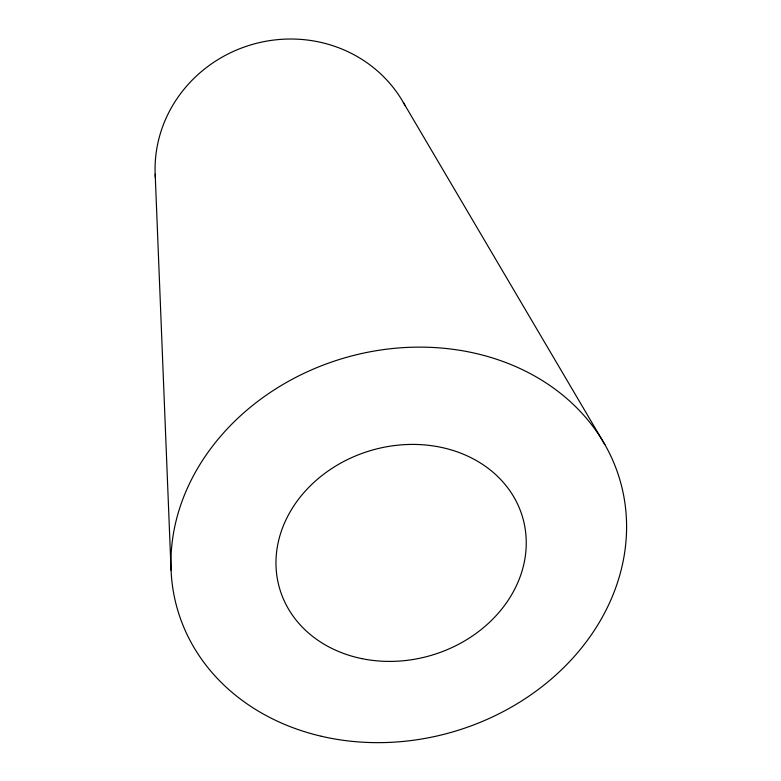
<?xml version="1.0" encoding="UTF-8"?>
<svg xmlns="http://www.w3.org/2000/svg" width="781" height="781" viewBox="0 0 781 781"><rect width="100%" height="100%" fill="white"/><g stroke="black" fill="none" stroke-linecap="round" stroke-linejoin="round"><path stroke-width="1.17" d="M403.347 102.506L604.875 444.604M155.185 174.192L171.059 570.169M155.38 177.736A132.575 126.131 -16.4 0 1 252.204 44.478A132.575 126.131 -16.4 0 1 405.066 105.611M321.313 736.249A230.493 194.674 -16.4 0 0 623.043 492.43A230.493 194.674 -16.4 0 0 251.902 405.983A230.493 194.674 -16.4 0 0 321.313 736.249M361.828 658.627A126.6 106.782 -16.4 0 0 523.651 521.2A126.6 106.782 -16.4 0 0 317.867 478.909A126.6 106.782 -16.4 0 0 361.828 658.627"/></g></svg>
